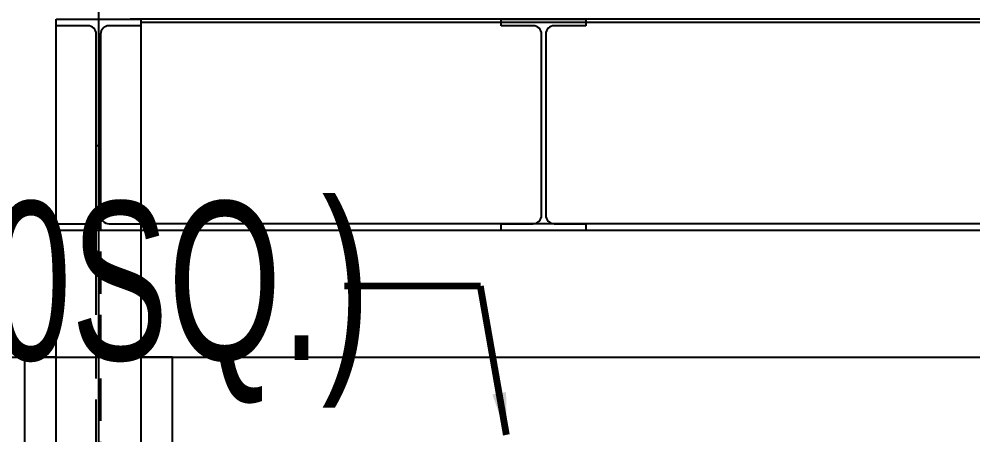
# Model space of a CAD drawing. Header units: millimetres. Extents: x 0 to 268175, y 0 to 74250.
# Drawn here: x 44498 to 46751, y 52764 to 53748 of the extents above; entities that cross this region are included whole.
import ezdxf
from ezdxf.enums import TextEntityAlignment as Align

# ---------------------------------------------------------------- set-up
doc = ezdxf.new("R2010")
doc.units = ezdxf.units.MM
doc.header["$LTSCALE"] = 200
doc.linetypes.add('CEN-GAUN', pattern=[32.2, 30, -1, 0.2, -1])
doc.linetypes.add('HIDDEN', pattern=[0.375, 0.25, -0.125])
for name, color, linetype in [('1 CEN', 15, 'CEN-GAUN'), ('BA', 9, 'Continuous'), ('PIPE RACK', 6, 'Continuous')]:
    doc.layers.add(name, color=color, linetype=linetype)
doc.styles.add('GHS_DIM', font='romans.shx', dxfattribs={"width": 0.7, "bigfont": 'ghs.shx'})
doc.styles.add('돋움체', font='gulim.ttc')
doc.dimstyles.new('LEADER50', dxfattribs={"dimscale": 0, "dimtxt": 100, "dimasz": 100, "dimexe": 50, "dimexo": 50, "dimgap": 40, "dimtad": 1, "dimdec": 0, "dimdsep": 46, "dimtxsty": 'GHS_DIM', "dimcen": 2.5, "dimclrd": 1, "dimclre": 1, "dimclrt": 2, "dimadec": 0, "dimazin": 0, "dimtfac": 1, "dimtdec": 0, "dimtofl": 0, "dimtmove": 0, "dimatfit": 3, "dimfxl": 30, "dimtvp": 1, "dimtolj": 1, "dimtzin": 0, "dimarcsym": 0})

msp = doc.modelspace()

# ---------------------------------------------------------------- linework, layer by layer
at = {"layer": '1 CEN'}
for p, q in [((44685.2, 61303.5), (44685.2, 44634.9)), ((43528.6, 52948.2), (95215.3, 52948.2))]:
    msp.add_line(p, q, dxfattribs=at)
at = {"layer": 'BA'}
for p, q in [((44585.2, 53732.2), (44585.2, 53748.2)), ((44585.2, 53748.2), (44785.2, 53748.2)), ((44585.2, 53748.2), (44785.2, 53748.2)), ((44585.2, 52352.2), (44585.2, 53748.2)), ((94784.7, 53748.2), (44760.2, 53748.2)), ((44785.2, 53748.2), (44785.2, 53732.2)), ((44785.2, 53748.2), (44785.2, 52352.2)), ((56535.2, 53740.2), (44785.2, 53740.2)), ((45636.8, 53732.2), (45636.8, 53748.2)), ((45636.8, 53748.2), (45836.8, 53748.2)), ((45836.8, 53748.2), (45836.8, 53732.2)), ((44660.2, 53732.2), (44585.2, 53732.2)), ((44785.2, 53732.2), (44710.2, 53732.2)), ((45711.8, 53732.2), (45636.8, 53732.2)), ((45836.8, 53732.2), (45761.8, 53732.2)), ((44680.2, 53284.2), (44680.2, 53712.2)), ((44690.2, 53712.2), (44690.2, 53284.2)), ((45731.8, 53284.2), (45731.8, 53712.2)), ((45741.8, 53712.2), (45741.8, 53284.2)), ((44585.2, 53248.2), (44585.2, 53264.2)), ((44585.2, 53264.2), (44660.2, 53264.2)), ((44710.2, 53264.2), (44785.2, 53264.2)), ((56535.2, 53264.2), (44785.2, 53264.2)), ((44785.2, 53264.2), (44785.2, 53248.2)), ((45636.8, 53248.2), (45636.8, 53264.2)), ((45636.8, 53264.2), (45711.8, 53264.2)), ((45761.8, 53264.2), (45836.8, 53264.2)), ((45836.8, 53264.2), (45836.8, 53248.2)), ((44785.2, 53248.2), (44585.2, 53248.2)), ((56535.2, 53248.2), (44785.2, 53248.2)), ((45836.8, 53248.2), (45636.8, 53248.2)), ((44585.2, 52948.2), (44510.2, 52948.2)), ((44510.2, 52948.2), (44510.2, 46948.2)), ((44860.2, 52948.2), (44785.2, 52948.2)), ((44860.2, 46948.2), (44860.2, 52948.2))]:
    msp.add_line(p, q, dxfattribs=at)
at = {"layer": 'BA', "linetype": 'HIDDEN', "ltscale": 2}
for p, q in [((44691.2, 53448.2), (44679.2, 53448.2)), ((44679.2, 53448.2), (44679.2, 46948.2)), ((44691.2, 46948.2), (44691.2, 53448.2))]:
    msp.add_line(p, q, dxfattribs=at)
at = {"layer": 'BA'}
for centre, start, end in [((44660.2, 53712.2), 0, 90), ((44710.2, 53712.2), 90, 180), ((45711.8, 53712.2), 0, 90), ((45761.8, 53712.2), 90, 180), ((44660.2, 53284.2), 270, 0), ((44710.2, 53284.2), 180, 270), ((45711.8, 53284.2), 270, 0), ((45761.8, 53284.2), 180, 270)]:
    msp.add_arc(centre, 20, start, end, dxfattribs=at)

# ---------------------------------------------------------------- texts
at = {"layer": 'PIPE RACK', "style": '돋움체', "width": 0.7}
msp.add_text('PSF 82(150SQ.)', height=375, dxfattribs=at).set_placement((42788.5, 53129.1, 0), align=Align.MIDDLE_LEFT)

# ---------------------------------------------------------------- leaders
at = {"color": 30}
msp.add_leader([(45649.1, 52764.5), (45587.9, 53116.4), (45266.3, 53116.4)], dimstyle='LEADER50', override={"dimscale": 1, "dimtxt": 100, "dimasz": 100, "dimgap": 40, "dimtad": 0, "dimtxsty": 'GHS_DIM', "dimclrd": 1, "dimlwd": 65534}, dxfattribs=at)

doc.saveas('drawing.dxf')
